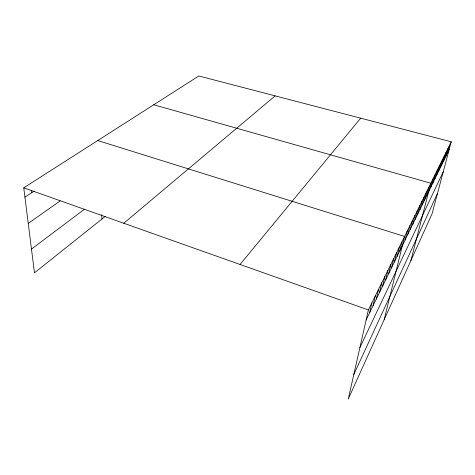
<?xml version="1.0" encoding="UTF-8"?>
<svg xmlns="http://www.w3.org/2000/svg" width="475" height="475" viewBox="0 0 475 475"><rect width="100%" height="100%" fill="white"/><g stroke="black" fill="none" stroke-linecap="round" stroke-linejoin="round"><path stroke-width="0.71" d="M451.25 141.793L368.398 309.949L348.264 399.036L432.036 213.851L451.25 141.793L198.799 75.964L23.75 187.827L34.473 272.816L105.426 216.244M369.633 312.74L371.883 302.866M373.023 305.793L375.274 295.984M376.313 299.036L378.575 289.293M379.519 292.457L381.781 282.785M382.642 286.057L384.904 276.45M385.682 279.828L387.938 270.281M388.639 273.754L390.901 264.278M391.525 267.841L393.781 258.424M394.339 262.069L396.595 252.724M397.076 256.447L399.332 247.166M399.754 250.96L402.004 241.739M384.204 319.58L404.611 236.455L97.731 140.547M405.056 240.083L407.301 230.993M407.687 234.692L409.925 225.672M410.246 229.437L412.478 220.483M412.745 224.307L414.972 215.418M415.186 219.308L417.406 210.484M417.567 214.421L419.781 205.663M419.888 209.653L422.097 200.961M422.162 204.998L424.359 196.365M424.377 200.45L426.574 191.882M426.544 196.003L428.729 187.494M410.893 260.591L430.843 183.213L153.746 104.755M430.736 187.405L432.909 179.022M432.761 183.249L434.922 174.931M434.744 179.188L436.899 170.923M436.685 175.21L438.829 167.004M438.579 171.315L440.717 163.174M440.438 167.509L442.563 159.422M442.261 163.774L444.374 155.747M444.042 160.123L446.15 152.148M445.782 156.542L447.883 148.627M447.492 153.039L449.582 145.178M353.816 374.46L437.463 193.497M359.89 347.593L443.282 171.671M366.154 319.883L449.166 149.601M240.053 264.468L360.685 118.18M123.767 223.268L275.162 95.873M31.481 249.09L84.491 209.196M28.239 223.404L60.188 200.889M24.926 197.167L34.265 191.039M23.75 187.827L368.398 309.949M31.564 190.511L31.819 192.648M101.715 214.664L101.953 219.011"/></g></svg>
